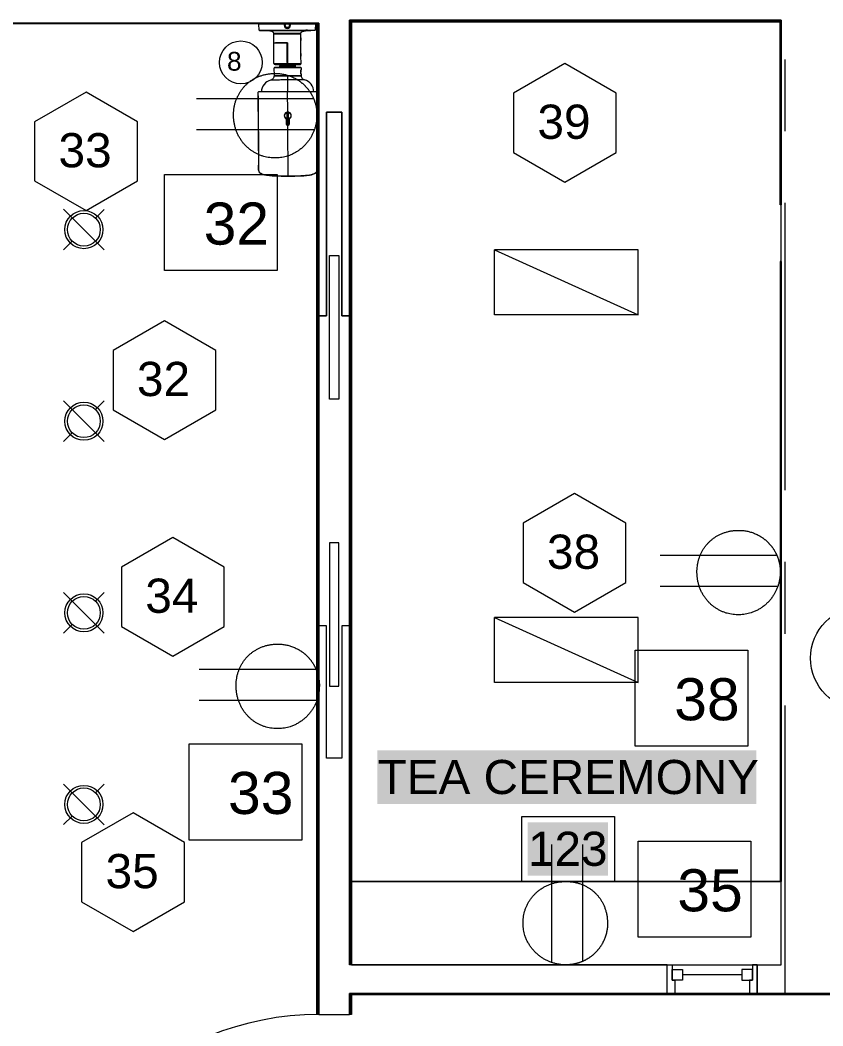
# Model space of a CAD drawing. Header units: inches. Extents: x 0.9 to 36.3, y 0.7 to 23.3.
# Drawn here: x 18.913 to 20.31, y 10.607 to 12.358 of the extents above; entities that cross this region are included whole.
import ezdxf

# ---------------------------------------------------------------- set-up
doc = ezdxf.new("R2010")
doc.units = ezdxf.units.IN
for name, color, linetype, lineweight, true_color in [('Boarder for name', 7, 'Continuous', 5, 0x777777), ('Doors', 7, 'Continuous', 5, 0xf2db9c), ('Lights', 7, 'Continuous', 15, 0xff0a0a), ('Numbering Lights', 1, 'Continuous', 15, 0xff0000), ('PDF_Geometry', 7, 'Continuous', 9, 0x777777)]:
    doc.layers.add(name, color=color, linetype=linetype, lineweight=lineweight, true_color=true_color)
for name, color, linetype, lineweight in [('CCTV', 38, 'Continuous', 0), ('Numbering CCTV', 38, 'Continuous', 0), ('Numbering receptecles', 170, 'Continuous', 15), ('Receptacles', 170, 'Continuous', 15)]:
    doc.layers.add(name, color=color, linetype=linetype, lineweight=lineweight)
doc.layers.add('PDF_Solid Fills', color=7, linetype='Continuous', true_color=0xffffff)
doc.layers.add('PDF_Text', color=7, linetype='Continuous')
doc.styles.add('PDF Arial', font='arial.ttf')
doc.styles.get("Standard").update_dxf_attribs({"font": 'arial.ttf'})

msp = doc.modelspace()

# ---------------------------------------------------------------- linework, layer by layer
at = {"layer": 'Boarder for name', "linetype": 'ByBlock'}
msp.add_lwpolyline([(19.7859, 10.9712), (19.9475, 10.9712), (19.9475, 10.8579), (19.7859, 10.8579)], close=True, dxfattribs=at)
at = {"layer": 'CCTV', "linetype": 'ByBlock'}
for p, q in [((19.3725, 12.3507), (19.3283, 12.3505)), ((19.3288, 12.3406), (19.3283, 12.3505)), ((19.3287, 12.351), (19.4267, 12.3514)), ((19.3725, 12.3512), (19.3725, 12.3484)), ((19.3735, 12.3512), (19.3735, 12.3484)), ((19.3739, 12.3512), (19.3739, 12.3483)), ((19.3815, 12.3484), (19.3815, 12.3512)), ((19.382, 12.3484), (19.382, 12.3512)), ((19.3829, 12.3512), (19.3829, 12.3484)), ((19.4272, 12.351), (19.3829, 12.3507)), ((19.4267, 12.341), (19.4272, 12.351)), ((19.3288, 12.3406), (19.4267, 12.341)), ((19.3298, 12.3397), (19.402, 12.34)), ((19.3427, 12.3397), (19.3431, 12.3397)), ((19.343, 12.3397), (19.343, 12.3397)), ((19.3431, 12.3397), (19.3437, 12.3397)), ((19.3437, 12.3397), (19.3447, 12.3397)), ((19.3445, 12.3397), (19.3445, 12.3397)), ((19.3447, 12.3397), (19.346, 12.3397)), ((19.3468, 12.3397), (19.3467, 12.3397)), ((19.3493, 12.3397), (19.3493, 12.3397)), ((19.3516, 12.3397), (19.3516, 12.3397)), ((19.4014, 12.3346), (19.3542, 12.3344)), ((19.4014, 12.334), (19.3542, 12.3337)), ((19.3543, 12.3184), (19.3542, 12.3337)), ((19.3545, 12.3341), (19.4011, 12.3343)), ((19.3545, 12.334), (19.4011, 12.3342)), ((19.3563, 12.334), (19.3545, 12.3341)), ((19.3755, 12.3453), (19.38, 12.3453)), ((19.3993, 12.3342), (19.4011, 12.3343)), ((19.4012, 12.3298), (19.4012, 12.3299)), ((19.4014, 12.3313), (19.4014, 12.334)), ((19.4014, 12.3313), (19.4014, 12.3312)), ((19.4014, 12.3312), (19.4014, 12.3312)), ((19.4258, 12.3401), (19.402, 12.34)), ((19.4074, 12.34), (19.4067, 12.34)), ((19.4074, 12.34), (19.4082, 12.34)), ((19.4082, 12.34), (19.4094, 12.34)), ((19.4094, 12.34), (19.4109, 12.3401)), ((19.4109, 12.3401), (19.4119, 12.3401)), ((19.4119, 12.3401), (19.4125, 12.3401)), ((19.3543, 12.3184), (19.3782, 12.3185)), ((19.3769, 12.3177), (19.3543, 12.3176)), ((19.3545, 12.2823), (19.3543, 12.3176)), ((19.3546, 12.3181), (19.3779, 12.3182)), ((19.3769, 12.318), (19.3546, 12.3179)), ((19.3779, 12.3181), (19.3573, 12.318)), ((19.3573, 12.3179), (19.3573, 12.318)), ((19.3779, 12.3171), (19.3776, 12.3171)), ((19.3777, 12.2849), (19.3776, 12.3171)), ((19.3779, 12.3182), (19.3781, 12.2808)), ((19.3779, 12.3171), (19.3781, 12.2808)), ((19.3782, 12.3185), (19.3783, 12.2824)), ((19.401, 12.3284), (19.401, 12.3284)), ((19.401, 12.3268), (19.401, 12.3268)), ((19.401, 12.3253), (19.401, 12.3268)), ((19.4012, 12.3238), (19.401, 12.3253)), ((19.4013, 12.3228), (19.4012, 12.3238)), ((19.4012, 12.3238), (19.4012, 12.3238)), ((19.4014, 12.3224), (19.4013, 12.3228)), ((19.4014, 12.3224), (19.4014, 12.3224)), ((19.4014, 12.3225), (19.4014, 12.3224)), ((19.4015, 12.3039), (19.4014, 12.3224)), ((19.4014, 12.3224), (19.4014, 12.3224)), ((19.4014, 12.3224), (19.4014, 12.3224)), ((19.4011, 12.301), (19.4011, 12.301)), ((19.4011, 12.2995), (19.4011, 12.2995)), ((19.4012, 12.2979), (19.4011, 12.2995)), ((19.4013, 12.2964), (19.4012, 12.2979)), ((19.4013, 12.3025), (19.4013, 12.3025)), ((19.4013, 12.2965), (19.4013, 12.2965)), ((19.4015, 12.2955), (19.4013, 12.2964)), ((19.4015, 12.3039), (19.4015, 12.3039)), ((19.4015, 12.3039), (19.4015, 12.3039)), ((19.4015, 12.2951), (19.4015, 12.2955)), ((19.4015, 12.2951), (19.4015, 12.295)), ((19.4015, 12.2951), (19.4015, 12.2951)), ((19.4015, 12.2951), (19.4015, 12.2951)), ((19.4015, 12.295), (19.4015, 12.2951)), ((19.4016, 12.2825), (19.4015, 12.295)), ((19.3545, 12.2823), (19.378, 12.2824)), ((19.3564, 12.2804), (19.3778, 12.2805)), ((19.3649, 12.2805), (19.3649, 12.2781)), ((19.3649, 12.2781), (19.3913, 12.2782)), ((19.3649, 12.2781), (19.3649, 12.2781)), ((19.3778, 12.2824), (19.3777, 12.2849)), ((19.378, 12.2824), (19.4016, 12.2825)), ((19.3783, 12.2805), (19.3997, 12.2806)), ((19.3912, 12.2806), (19.3913, 12.2782)), ((19.4016, 12.2745), (19.3545, 12.2743)), ((19.3545, 12.2743), (19.3546, 12.2614)), ((19.3546, 12.2614), (19.4017, 12.2616)), ((19.3546, 12.2608), (19.4017, 12.261)), ((19.4014, 12.2613), (19.3549, 12.2611)), ((19.3549, 12.2611), (19.4014, 12.2613)), ((19.4007, 12.2754), (19.3555, 12.2752)), ((19.3781, 12.2609), (19.3783, 12.2329)), ((19.4013, 12.2689), (19.4013, 12.2689)), ((19.4013, 12.2674), (19.4013, 12.2674)), ((19.4013, 12.2659), (19.4013, 12.2674)), ((19.4015, 12.2645), (19.4013, 12.2659)), ((19.4016, 12.2635), (19.4015, 12.2645)), ((19.4015, 12.2645), (19.4015, 12.2645)), ((19.4016, 12.2745), (19.4017, 12.2717)), ((19.4016, 12.2713), (19.4017, 12.2717)), ((19.4016, 12.2716), (19.4017, 12.2717)), ((19.4016, 12.2635), (19.4016, 12.2635)), ((19.4017, 12.2632), (19.4016, 12.2635)), ((19.4017, 12.2717), (19.4017, 12.2717)), ((19.4017, 12.2717), (19.4017, 12.2717)), ((19.4017, 12.2717), (19.4017, 12.2717)), ((19.4017, 12.2632), (19.4017, 12.2632)), ((19.4017, 12.2632), (19.4017, 12.2616)), ((19.4017, 12.2632), (19.4017, 12.2632)), ((19.4017, 12.2632), (19.4017, 12.2632)), ((19.4017, 12.2632), (19.4017, 12.2632)), ((19.4294, 12.2327), (19.3271, 12.2322)), ((19.3279, 12.0956), (19.3272, 12.2322)), ((19.429, 12.2332), (19.3276, 12.2327)), ((19.3784, 12.1976), (19.3783, 12.2329)), ((19.4293, 12.2327), (19.43, 12.0961)), ((19.43, 12.2239), (19.43, 12.2237)), ((19.3267, 12.2232), (19.3267, 12.2234)), ((19.3267, 12.2232), (19.3273, 12.1053)), ((19.3267, 12.2232), (19.3267, 12.2232)), ((19.3267, 12.2232), (19.3267, 12.2232)), ((19.43, 12.2237), (19.43, 12.2237)), ((19.43, 12.2237), (19.43, 12.2237)), ((19.4305, 12.1058), (19.43, 12.2237)), ((19.3776, 12.186), (19.3775, 12.1969)), ((19.3775, 12.1969), (19.3794, 12.1969)), ((19.3794, 12.1969), (19.3794, 12.186)), ((19.3757, 12.186), (19.3757, 12.1773)), ((19.3763, 12.1858), (19.3763, 12.1756)), ((19.3772, 12.1854), (19.3773, 12.1748)), ((19.3774, 12.1748), (19.3773, 12.1854)), ((19.3794, 12.186), (19.3776, 12.186)), ((19.3786, 12.1745), (19.3785, 12.1855)), ((19.379, 12.086), (19.3786, 12.1745)), ((19.3797, 12.1855), (19.3798, 12.1748)), ((19.3798, 12.1748), (19.3798, 12.1855)), ((19.3808, 12.1757), (19.3807, 12.1858)), ((19.3814, 12.1773), (19.3813, 12.186)), ((19.3273, 12.1053), (19.3273, 12.1053)), ((19.3273, 12.1053), (19.3273, 12.1053)), ((19.3273, 12.1013), (19.3273, 12.1015)), ((19.4305, 12.1058), (19.4305, 12.1058)), ((19.4305, 12.1058), (19.4305, 12.1058)), ((19.4305, 12.102), (19.4305, 12.1018)), ((19.3276, 12.0966), (19.3277, 12.0965)), ((19.3279, 12.0956), (19.3276, 12.0966)), ((19.3277, 12.0965), (19.3279, 12.0955)), ((19.3279, 12.0955), (19.3279, 12.0956)), ((19.4302, 12.0971), (19.43, 12.0961)), ((19.4302, 12.097), (19.43, 12.096)), ((19.43, 12.0961), (19.43, 12.096)), ((19.4302, 12.097), (19.4302, 12.0971))]:
    msp.add_line(p, q, dxfattribs=at)
for points in [[(19.346, 12.3397), (19.3472, 12.3397), (19.3478, 12.3397), (19.3485, 12.3397), (19.3493, 12.3397), (19.3501, 12.3397), (19.3509, 12.3397), (19.3515, 12.3397), (19.352, 12.3397), (19.3525, 12.3397), (19.3528, 12.3397), (19.3531, 12.3397), (19.3533, 12.3397), (19.3534, 12.3397), (19.3535, 12.3396)], [(19.401, 12.3268), (19.401, 12.3284), (19.4012, 12.3298), (19.4013, 12.3308), (19.4014, 12.3312)], [(19.402, 12.3399), (19.402, 12.3399), (19.4021, 12.3399), (19.4022, 12.3399), (19.4024, 12.3399), (19.4026, 12.3399), (19.403, 12.3399), (19.4033, 12.34), (19.4038, 12.34), (19.4044, 12.34), (19.4051, 12.34), (19.4058, 12.34), (19.4067, 12.34)], [(19.4125, 12.3401), (19.4129, 12.3401), (19.413, 12.3401), (19.413, 12.3401), (19.4131, 12.3401)], [(19.4011, 12.2995), (19.4011, 12.301), (19.4013, 12.3025), (19.4014, 12.3035), (19.4015, 12.3039)], [(19.4013, 12.2674), (19.4013, 12.2689), (19.4015, 12.2704), (19.4016, 12.2713)], [(19.3279, 12.0955), (19.3289, 12.0931), (19.3326, 12.0901), (19.3381, 12.0883), (19.3416, 12.0876), (19.3513, 12.0866), (19.3671, 12.086), (19.379, 12.086)], [(19.379, 12.086), (19.3909, 12.0861), (19.4066, 12.0868), (19.4163, 12.088), (19.4198, 12.0887), (19.4253, 12.0906), (19.429, 12.0936), (19.43, 12.096)]]:
    msp.add_lwpolyline(points, dxfattribs=at)
msp.add_circle((19.3785, 12.1914), 0.00556, dxfattribs=at)
for centre, radius, start, end in [((19.3287, 12.3505), 0.000471, 90.2743, 183.2743), ((19.3777, 12.3484), 0.00518, 180.2743, 0.2743), ((19.3778, 12.3484), 0.0047, 180.2822, 181.7648), ((19.3777, 12.3484), 0.00424, 180.2743, 0.2743), ((19.3777, 12.3484), 0.0047, 358.7782, 0.2629), ((19.4267, 12.351), 0.000471, 357.2743, 90.2743), ((19.3298, 12.3406), 0.000943, 183.2833, 270.0132), ((19.3424, 12.3402), 0.000466, 269.9134, 273.1073), ((19.347, 11.7562), 0.5836, 90.24, 90.3864), ((19.3489, 11.3381), 1.0016, 90.1254, 90.2513), ((19.348, 11.8861), 0.4537, 89.8317, 90.148), ((19.3525, 12.3276), 0.0121, 86.4493, 86.7092), ((19.3537, 12.3401), 0.000471, 227.3062, 268.8152), ((19.3545, 12.3344), 0.000283, 183.6899, 266.9398), ((19.3545, 12.3337), 0.000283, 90.2743, 180.2743), ((19.4011, 12.3346), 0.000283, 273.6085, 356.8587), ((19.4011, 12.334), 0.000283, 0.2743, 90.2743), ((19.3976, 12.332), 0.00382, 348.6664, 348.8888), ((19.4018, 12.3403), 0.000471, 271.7334, 313.2423), ((19.4131, 12.3405), 0.000466, 267.4386, 270.6352), ((19.4258, 12.3411), 0.000943, 270.5354, 357.2653), ((19.3546, 12.3184), 0.000283, 180.2269, 270.2911), ((19.3546, 12.3176), 0.000283, 90.2917, 180.2265), ((19.3569, 12.3177), 0.000471, 45.2743, 90.2743), ((19.3769, 12.3171), 0.000943, 0.2741, 90.2743), ((19.3564, 12.2823), 0.00189, 180.2742, 270.2699), ((19.362, 12.2781), 0.00283, 270.2759, 0.2743), ((19.3778, 12.2808), 0.000283, 270.2743, 0.2746), ((19.3783, 12.2808), 0.000283, 180.2745, 270.2744), ((19.3941, 12.2782), 0.00283, 180.2743, 270.2727), ((19.3997, 12.2825), 0.00189, 270.2694, 0.2746), ((19.3555, 12.2743), 0.000943, 90.2743, 180.2743), ((19.3549, 12.2614), 0.000283, 180.2743, 270.2743), ((19.3549, 12.2608), 0.000283, 90.2881, 178.1036), ((19.4007, 12.2745), 0.000943, 0.2743, 90.2743), ((19.425, 12.2675), 0.0237, 170.5147, 176.4665), ((19.4242, 12.2675), 0.0229, 176.5576, 180.2678), ((19.4014, 12.2616), 0.000283, 270.2743, 0.2743), ((19.4014, 12.261), 0.000283, 2.4372, 90.2626), ((19.426, 12.2673), 0.0248, 169.8281, 170.5706), ((19.4272, 12.268), 0.026, 190.0108, 190.7037), ((19.3541, 12.2328), 0.0214, 104.4905, 180.2743), ((19.4025, 12.233), 0.0214, 0.2743, 76.0581), ((19.4925, 12.224), 0.1658, 179.4082, 180.2247), ((19.3281, 12.2319), 0.00111, 160.2304, 161.552), ((19.3277, 12.2322), 0.000471, 90.3135, 180.3135), ((19.3276, 12.2322), 0.00047, 90.279, 138.3219), ((19.4289, 12.2327), 0.000471, 0.235, 90.235), ((19.429, 12.2327), 0.00047, 40.4057, 90.2695), ((19.3861, 12.2277), 0.0437, 3.8106, 4.0463), ((19.2676, 12.223), 0.1623, 0.3122, 1.1671), ((19.3728, 12.1924), 0.000377, 100.5674, 239.9811), ((19.3727, 12.1916), 0.000377, 108.5674, 247.9811), ((19.3728, 12.1908), 0.000377, 116.5674, 255.9811), ((19.3729, 12.19), 0.000377, 124.5674, 263.9811), ((19.373, 12.1932), 0.000377, 92.5674, 231.9811), ((19.3785, 12.1914), 0.00589, 173.7157, 174.8329), ((19.3785, 12.1914), 0.00589, 181.7157, 182.8329), ((19.3785, 12.1914), 0.00589, 165.7157, 166.8329), ((19.3785, 12.1914), 0.00589, 189.7157, 190.8329), ((19.3732, 12.1893), 0.000377, 132.5674, 271.9811), ((19.3733, 12.1939), 0.000377, 84.5674, 223.9811), ((19.3785, 12.1914), 0.00589, 197.7157, 198.8329), ((19.3785, 12.1914), 0.00589, 157.7157, 158.8329), ((19.3785, 12.1914), 0.00589, 205.7157, 206.8329), ((19.3737, 12.1946), 0.000377, 76.5674, 215.9811), ((19.3785, 12.1914), 0.00589, 149.7157, 150.8329), ((19.3742, 12.1953), 0.000377, 68.5674, 207.9811), ((19.3785, 12.1914), 0.00589, 141.7157, 142.8329), ((19.3785, 12.1914), 0.00589, 133.7157, 134.8329), ((19.3748, 12.1958), 0.000377, 60.5674, 199.9811), ((19.3785, 12.1914), 0.00589, 125.7157, 126.8329), ((19.3754, 12.1963), 0.000377, 52.5674, 191.9811), ((19.3785, 12.1914), 0.00589, 117.7157, 118.8329), ((19.3761, 12.1967), 0.000377, 44.5674, 183.9811), ((19.3785, 12.1914), 0.00589, 109.7157, 110.8329), ((19.3769, 12.197), 0.000377, 36.5674, 175.9811), ((19.3785, 12.1914), 0.00589, 101.7157, 102.8329), ((19.3777, 12.1971), 0.000377, 28.5674, 167.9811), ((19.3785, 12.1914), 0.00589, 93.7157, 94.8329), ((19.3785, 12.1972), 0.000377, 20.5674, 159.9811), ((19.3785, 12.1914), 0.00589, 85.7157, 86.8329), ((19.3793, 12.1971), 0.000377, 12.5674, 151.9811), ((19.3785, 12.1914), 0.00589, 77.7157, 78.8329), ((19.38, 12.197), 0.000377, 4.5674, 143.9811), ((19.3785, 12.1914), 0.00589, 69.7157, 70.8329), ((19.3808, 12.1967), 0.000377, 356.5674, 135.9811), ((19.3785, 12.1914), 0.00589, 61.7157, 62.8329), ((19.3815, 12.1963), 0.000377, 348.5674, 127.9811), ((19.3785, 12.1914), 0.00589, 53.7157, 54.8329), ((19.3822, 12.1959), 0.000377, 340.5674, 119.9811), ((19.3785, 12.1914), 0.00589, 45.7157, 46.8329), ((19.3827, 12.1953), 0.000377, 332.5674, 111.9811), ((19.3785, 12.1914), 0.00589, 37.7157, 38.8329), ((19.3832, 12.1947), 0.000377, 324.5674, 103.9811), ((19.3835, 12.1886), 0.000377, 260.5674, 39.9811), ((19.3785, 12.1914), 0.00589, 29.7157, 30.8329), ((19.3836, 12.194), 0.000377, 316.5674, 95.9811), ((19.3838, 12.1893), 0.000377, 268.5674, 47.9811), ((19.3785, 12.1914), 0.00589, 333.7157, 334.8329), ((19.3785, 12.1914), 0.00589, 21.7157, 22.8329), ((19.3839, 12.1932), 0.000377, 308.5674, 87.9811), ((19.3841, 12.1901), 0.000377, 276.5674, 55.9811), ((19.3785, 12.1914), 0.00589, 341.7157, 342.8329), ((19.3785, 12.1914), 0.00589, 13.7157, 14.8329), ((19.3841, 12.1925), 0.000377, 300.5674, 79.9811), ((19.3785, 12.1914), 0.00589, 5.7157, 6.8329), ((19.3842, 12.1917), 0.000377, 292.5674, 71.9811), ((19.3842, 12.1909), 0.000377, 284.5674, 63.9811), ((19.3785, 12.1914), 0.00589, 349.7157, 350.8329), ((19.3785, 12.1914), 0.00589, 357.7157, 358.8329), ((19.3735, 12.1885), 0.000377, 140.5674, 279.9811), ((19.3785, 12.1914), 0.00589, 213.7157, 214.8329), ((19.374, 12.1879), 0.000377, 148.5674, 287.9811), ((19.3785, 12.1914), 0.00589, 221.7157, 222.8329), ((19.3745, 12.1873), 0.000377, 156.5674, 295.9811), ((19.3785, 12.1914), 0.00589, 229.7157, 230.8329), ((19.3751, 12.1868), 0.000377, 164.5674, 303.9811), ((19.3785, 12.1914), 0.00589, 237.7157, 238.8329), ((19.3758, 12.1863), 0.000377, 172.5674, 311.9811), ((19.3785, 12.1773), 0.00283, 180.2743, 0.2743), ((19.3785, 12.1914), 0.00589, 245.7157, 246.8329), ((19.3765, 12.186), 0.000377, 180.5674, 319.9811), ((19.3785, 12.1914), 0.00589, 253.7157, 254.8329), ((19.3773, 12.1858), 0.000377, 188.5674, 327.9811), ((19.3785, 12.1914), 0.00589, 261.7157, 262.8329), ((19.3781, 12.1857), 0.000377, 196.5674, 335.9811), ((19.3785, 12.1914), 0.00589, 269.7157, 270.8329), ((19.3789, 12.1857), 0.000377, 204.5674, 343.9811), ((19.3785, 12.1914), 0.00589, 277.7157, 278.8329), ((19.3797, 12.1858), 0.000377, 212.5674, 351.9811), ((19.3785, 12.1914), 0.00589, 285.7157, 286.8329), ((19.3805, 12.186), 0.000377, 220.5674, 359.9811), ((19.3785, 12.1914), 0.00589, 293.7157, 294.8329), ((19.3812, 12.1864), 0.000377, 228.5674, 7.9811), ((19.3785, 12.1914), 0.00589, 301.7157, 302.8329), ((19.3819, 12.1868), 0.000377, 236.5674, 15.9811), ((19.3785, 12.1914), 0.00589, 309.7157, 310.8329), ((19.3825, 12.1873), 0.000377, 244.5674, 23.9811), ((19.3785, 12.1914), 0.00589, 317.7157, 318.8329), ((19.383, 12.1879), 0.000377, 252.5674, 31.9811), ((19.3785, 12.1914), 0.00589, 325.7157, 326.8329), ((19.4797, 12.1059), 0.1525, 180.2305, 181.6706), ((19.2703, 12.105), 0.1603, 358.913, 0.282), ((19.3309, 12.0972), 0.0033, 191.1672, 192.1556), ((19.3346, 12.0971), 0.00688, 192.1923, 192.9703), ((19.3344, 12.097), 0.00672, 192.9672, 194.6698), ((19.4235, 12.0974), 0.0066, 343.1459, 347.6053), ((19.4233, 12.0975), 0.00683, 347.588, 348.3496), ((19.427, 12.0977), 0.0033, 348.3933, 349.393)]:
    msp.add_arc(centre, radius, start, end, dxfattribs=at)
for points, knots in [([(19.3725, 12.3484), (19.3725, 12.3484), (19.3726, 12.3484), (19.3726, 12.3484), (19.3726, 12.3484), (19.3727, 12.3484), (19.3728, 12.3484), (19.3729, 12.3484), (19.373, 12.3484), (19.3731, 12.3484)], [0, 0, 0, 0, 0.019217, 0.074298, 0.169882, 0.30231, 0.464507, 0.64357, 1, 1, 1, 1]), ([(19.3731, 12.3484), (19.3731, 12.3484), (19.3732, 12.3484), (19.3733, 12.3484), (19.3734, 12.3484), (19.3734, 12.3484), (19.3735, 12.3484), (19.3735, 12.3484), (19.3735, 12.3484), (19.3735, 12.3484)], [0, 0, 0, 0, 0.377956, 0.555841, 0.712392, 0.838144, 0.928363, 0.980929, 1, 1, 1, 1]), ([(19.3749, 12.3447), (19.3744, 12.3451), (19.3734, 12.3462), (19.3731, 12.3476), (19.3731, 12.3483)], [0, 0, 0, 0, 0.499419, 1, 1, 1, 1]), ([(19.3735, 12.3484), (19.3735, 12.3484), (19.3735, 12.3484), (19.3735, 12.3484), (19.3736, 12.3484), (19.3736, 12.3483), (19.3737, 12.3483), (19.3738, 12.3483), (19.3739, 12.3483), (19.3739, 12.3483)], [0, 0, 0, 0, 0.019377, 0.072954, 0.164671, 0.291884, 0.449279, 0.626904, 1, 1, 1, 1]), ([(19.3755, 12.3453), (19.3753, 12.3455), (19.3748, 12.3459), (19.3743, 12.3466), (19.374, 12.3475), (19.3739, 12.348), (19.3739, 12.3483)], [0, 0, 0, 0, 0.250077, 0.50015, 0.750157, 1, 1, 1, 1]), ([(19.3815, 12.3484), (19.3815, 12.3478), (19.3813, 12.3466), (19.3805, 12.3457), (19.38, 12.3453)], [0, 0, 0, 0, 0.499226, 1, 1, 1, 1]), ([(19.3824, 12.3483), (19.3824, 12.3476), (19.382, 12.3462), (19.3811, 12.3451), (19.3806, 12.3447)], [0, 0, 0, 0, 0.500625, 1, 1, 1, 1]), ([(19.3815, 12.3484), (19.3816, 12.3484), (19.3817, 12.3484), (19.3818, 12.3484), (19.3818, 12.3484), (19.3819, 12.3484), (19.3819, 12.3484), (19.382, 12.3484), (19.382, 12.3484), (19.382, 12.3484)], [0, 0, 0, 0, 0.408529, 0.574776, 0.709499, 0.821333, 0.913324, 0.975308, 1, 1, 1, 1]), ([(19.382, 12.3484), (19.382, 12.3484), (19.382, 12.3484), (19.382, 12.3484), (19.382, 12.3484), (19.3821, 12.3484), (19.3822, 12.3484), (19.3823, 12.3484), (19.3823, 12.3484), (19.3824, 12.3484)], [0, 0, 0, 0, 0.019071, 0.071637, 0.161856, 0.287608, 0.444159, 0.622044, 1, 1, 1, 1]), ([(19.3824, 12.3484), (19.3825, 12.3484), (19.3825, 12.3484), (19.3827, 12.3484), (19.3828, 12.3484), (19.3828, 12.3484), (19.3829, 12.3484), (19.3829, 12.3484), (19.3829, 12.3484), (19.3829, 12.3484)], [0, 0, 0, 0, 0.35643, 0.535493, 0.69769, 0.830118, 0.925702, 0.980783, 1, 1, 1, 1]), ([(19.3542, 12.3344), (19.3542, 12.3347), (19.3541, 12.3352), (19.3539, 12.3359), (19.3535, 12.3365), (19.3529, 12.3371), (19.3519, 12.3377), (19.3506, 12.3383), (19.3491, 12.3386), (19.347, 12.339), (19.3442, 12.3393), (19.3407, 12.3395), (19.3371, 12.3396), (19.3335, 12.3397), (19.331, 12.3397), (19.3298, 12.3397)], [0, 0, 0, 0, 0.031043, 0.058459, 0.083906, 0.108701, 0.159168, 0.212963, 0.270104, 0.330093, 0.456292, 0.587989, 0.723294, 0.860882, 1, 1, 1, 1]), ([(19.343, 12.3397), (19.3429, 12.3397), (19.3427, 12.3397), (19.3425, 12.3397), (19.3425, 12.3397), (19.3424, 12.3397)], [0, 0, 0, 0, 0.712683, 0.907562, 1, 1, 1, 1]), ([(19.3424, 12.3397), (19.3424, 12.3397), (19.3424, 12.3397), (19.3424, 12.3397), (19.3424, 12.3397)], [0, 0, 0, 0, 0.623351, 1, 1, 1, 1]), ([(19.3424, 12.3397), (19.3424, 12.3397), (19.3425, 12.3397), (19.3425, 12.3397), (19.3426, 12.3397)], [0, 0, 0, 0, 0.217591, 1, 1, 1, 1]), ([(19.3426, 12.3397), (19.3428, 12.3397), (19.3434, 12.3397), (19.3453, 12.3397), (19.3475, 12.3396), (19.3499, 12.3395), (19.3515, 12.3395), (19.3526, 12.3395), (19.3532, 12.3395), (19.3535, 12.3396), (19.3536, 12.3396)], [0, 0, 0, 0, 0.063952, 0.177823, 0.499091, 0.669538, 0.820554, 0.935146, 0.974189, 1, 1, 1, 1]), ([(19.3516, 12.3397), (19.3514, 12.3397), (19.3507, 12.3397), (19.3499, 12.3397), (19.3493, 12.3397)], [0, 0, 0, 0, 0.22824, 1, 1, 1, 1]), ([(19.3532, 12.3397), (19.3531, 12.3397), (19.3526, 12.3397), (19.3521, 12.3397), (19.3516, 12.3397)], [0, 0, 0, 0, 0.195328, 1, 1, 1, 1]), ([(19.3537, 12.3396), (19.3536, 12.3396), (19.3535, 12.3397), (19.3533, 12.3397), (19.3532, 12.3397)], [0, 0, 0, 0, 0.381849, 1, 1, 1, 1]), ([(19.3536, 12.3396), (19.3536, 12.3396), (19.3536, 12.3396), (19.3537, 12.3396), (19.3537, 12.3396)], [0, 0, 0, 0, 0.747546, 1, 1, 1, 1]), ([(19.3537, 12.3396), (19.3537, 12.3396), (19.3537, 12.3396), (19.3537, 12.3396), (19.3537, 12.3396)], [0, 0, 0, 0, 0.283854, 1, 1, 1, 1]), ([(19.3806, 12.3447), (19.3802, 12.3444), (19.3793, 12.3439), (19.3778, 12.3436), (19.3762, 12.3439), (19.3753, 12.3443), (19.3749, 12.3447)], [0, 0, 0, 0, 0.250162, 0.500007, 0.749854, 1, 1, 1, 1]), ([(19.3755, 12.3453), (19.3754, 12.3452), (19.3754, 12.3451), (19.3753, 12.345), (19.3752, 12.345)], [0, 0, 0, 0, 0.643731, 1, 1, 1, 1]), ([(19.3752, 12.345), (19.3752, 12.345), (19.3752, 12.345), (19.3752, 12.345), (19.3752, 12.345)], [0, 0, 0, 0, 0.753197, 1, 1, 1, 1]), ([(19.38, 12.3453), (19.3797, 12.3451), (19.379, 12.3446), (19.3777, 12.3444), (19.3765, 12.3446), (19.3758, 12.345), (19.3755, 12.3453)], [0, 0, 0, 0, 0.252181, 0.500022, 0.747876, 1, 1, 1, 1]), ([(19.38, 12.3453), (19.3801, 12.3453), (19.3801, 12.3451), (19.3802, 12.345), (19.3802, 12.345)], [0, 0, 0, 0, 0.675258, 1, 1, 1, 1]), ([(19.3802, 12.345), (19.3802, 12.345), (19.3802, 12.345), (19.3803, 12.345), (19.3803, 12.345)], [0, 0, 0, 0, 0.74457, 1, 1, 1, 1]), ([(19.401, 12.3268), (19.401, 12.3273), (19.401, 12.3283), (19.4011, 12.3297), (19.4013, 12.3306), (19.4013, 12.3311), (19.4014, 12.3312)], [0, 0, 0, 0, 0.356849, 0.666708, 0.89065, 1, 1, 1, 1]), ([(19.4014, 12.3346), (19.4014, 12.3349), (19.4014, 12.3354), (19.4017, 12.3361), (19.402, 12.3367), (19.4027, 12.3374), (19.4036, 12.338), (19.405, 12.3385), (19.4064, 12.3389), (19.4085, 12.3393), (19.4113, 12.3396), (19.4148, 12.3399), (19.4184, 12.34), (19.422, 12.3401), (19.4245, 12.3401), (19.4257, 12.3401)], [0, 0, 0, 0, 0.031047, 0.058469, 0.083921, 0.108718, 0.159185, 0.212975, 0.27011, 0.330095, 0.456287, 0.587981, 0.723285, 0.860877, 1, 1, 1, 1]), ([(19.4014, 12.3313), (19.4014, 12.3313), (19.4014, 12.3313), (19.4014, 12.3313), (19.4014, 12.3313)], [0, 0, 0, 0, 0.369358, 1, 1, 1, 1]), ([(19.4074, 12.34), (19.407, 12.34), (19.4063, 12.34), (19.4053, 12.34), (19.4043, 12.34), (19.4036, 12.34), (19.4031, 12.34), (19.4028, 12.3399), (19.4025, 12.3399), (19.4023, 12.3399), (19.4021, 12.3399), (19.4019, 12.3399), (19.4019, 12.3399), (19.4018, 12.3398), (19.4018, 12.3398)], [0, 0, 0, 0, 0.195644, 0.383042, 0.555658, 0.706858, 0.772491, 0.830705, 0.880953, 0.922708, 0.955634, 0.979694, 0.994666, 1, 1, 1, 1]), ([(19.4018, 12.3398), (19.4018, 12.3398), (19.4019, 12.3398), (19.4019, 12.3398), (19.4019, 12.3398), (19.402, 12.3398)], [0, 0, 0, 0, 0.234882, 0.561752, 1, 1, 1, 1]), ([(19.402, 12.3398), (19.402, 12.3398), (19.4023, 12.3398), (19.4029, 12.3398), (19.404, 12.3398), (19.4056, 12.3398), (19.4068, 12.3398), (19.4074, 12.3399)], [0, 0, 0, 0, 0.050246, 0.1273, 0.355274, 0.657213, 1, 1, 1, 1]), ([(19.4131, 12.3401), (19.4131, 12.3401), (19.4131, 12.3401), (19.4131, 12.3401), (19.413, 12.3401), (19.413, 12.3401), (19.4129, 12.3401), (19.4128, 12.3401), (19.4126, 12.3401), (19.4124, 12.3401), (19.4121, 12.3401), (19.4118, 12.3401), (19.4113, 12.3401), (19.4105, 12.3401), (19.4096, 12.34), (19.4085, 12.34), (19.4078, 12.34), (19.4074, 12.34)], [0, 0, 0, 0, 0.001083, 0.004677, 0.010748, 0.019252, 0.030141, 0.043367, 0.076642, 0.118695, 0.16913, 0.227539, 0.293447, 0.445094, 0.617931, 0.805158, 1, 1, 1, 1]), ([(19.4074, 12.3399), (19.4086, 12.3399), (19.4102, 12.34), (19.4121, 12.34), (19.4128, 12.34), (19.413, 12.3401)], [0, 0, 0, 0, 0.648972, 0.876968, 1, 1, 1, 1]), ([(19.413, 12.3401), (19.413, 12.3401), (19.413, 12.3401), (19.4131, 12.3401), (19.4131, 12.3401)], [0, 0, 0, 0, 0.510054, 1, 1, 1, 1]), ([(19.3769, 12.3177), (19.3769, 12.3178), (19.3769, 12.3178), (19.3769, 12.3179), (19.3769, 12.3179), (19.3769, 12.318), (19.3769, 12.318), (19.3769, 12.318), (19.3769, 12.318), (19.3769, 12.318)], [0, 0, 0, 0, 0.381694, 0.554211, 0.705338, 0.829431, 0.921948, 0.979181, 1, 1, 1, 1]), ([(19.3776, 12.3171), (19.3776, 12.3172), (19.3776, 12.3174), (19.3774, 12.3176), (19.3772, 12.3177), (19.377, 12.3177), (19.3769, 12.3177)], [0, 0, 0, 0, 0.250016, 0.500028, 0.750035, 1, 1, 1, 1]), ([(19.3782, 12.3185), (19.3781, 12.3185), (19.3781, 12.3184), (19.378, 12.3184), (19.378, 12.3183), (19.3779, 12.3183), (19.3779, 12.3183), (19.3779, 12.3183), (19.3779, 12.3182), (19.3779, 12.3182), (19.3779, 12.3182), (19.3779, 12.3182), (19.3779, 12.3182)], [0, 0, 0, 0, 0.333634, 0.493974, 0.64506, 0.781451, 0.84162, 0.894676, 0.938748, 0.971951, 0.992756, 1, 1, 1, 1]), ([(19.401, 12.3268), (19.401, 12.3265), (19.401, 12.326), (19.401, 12.3252), (19.4011, 12.3245), (19.4012, 12.3237), (19.4013, 12.323), (19.4014, 12.3226), (19.4014, 12.3224)], [0, 0, 0, 0, 0.181707, 0.357092, 0.520994, 0.66706, 0.89078, 1, 1, 1, 1]), ([(19.4014, 12.3224), (19.4014, 12.3224), (19.4014, 12.3224), (19.4014, 12.3224), (19.4014, 12.3224)], [0, 0, 0, 0, 0.399191, 1, 1, 1, 1]), ([(19.4011, 12.2995), (19.4011, 12.3), (19.4011, 12.301), (19.4012, 12.3024), (19.4014, 12.3033), (19.4015, 12.3038), (19.4015, 12.3039)], [0, 0, 0, 0, 0.362731, 0.675684, 0.898012, 1, 1, 1, 1]), ([(19.4011, 12.2995), (19.4011, 12.2992), (19.4011, 12.2987), (19.4011, 12.2979), (19.4012, 12.2972), (19.4013, 12.2964), (19.4014, 12.2957), (19.4015, 12.2952), (19.4015, 12.2951)], [0, 0, 0, 0, 0.180756, 0.355289, 0.518546, 0.66425, 0.888408, 1, 1, 1, 1]), ([(19.4015, 12.3039), (19.4015, 12.3039), (19.4015, 12.3039), (19.4015, 12.3039), (19.4015, 12.3039)], [0, 0, 0, 0, 0.3695, 1, 1, 1, 1]), ([(19.4015, 12.295), (19.4015, 12.295), (19.4015, 12.295), (19.4015, 12.295), (19.4015, 12.295)], [0, 0, 0, 0, 0.399911, 1, 1, 1, 1]), ([(19.3778, 12.2805), (19.3778, 12.2805), (19.3778, 12.2805), (19.3778, 12.2805), (19.3778, 12.2805), (19.3778, 12.2806), (19.3778, 12.2806), (19.3778, 12.2806), (19.3778, 12.2807), (19.3778, 12.2807), (19.3778, 12.2808), (19.3778, 12.2809), (19.3778, 12.2811), (19.3778, 12.2814), (19.3778, 12.2817), (19.3778, 12.282), (19.3778, 12.2823), (19.3778, 12.2824)], [0, 0, 0, 0, 0.001211, 0.004824, 0.010829, 0.019214, 0.029964, 0.043058, 0.076115, 0.118071, 0.168524, 0.226977, 0.292884, 0.444426, 0.617298, 0.804923, 1, 1, 1, 1]), ([(19.3783, 12.2824), (19.3783, 12.2823), (19.3783, 12.282), (19.3783, 12.2817), (19.3783, 12.2814), (19.3783, 12.2811), (19.3783, 12.281), (19.3783, 12.2808), (19.3783, 12.2807), (19.3783, 12.2807), (19.3783, 12.2806), (19.3783, 12.2806), (19.3783, 12.2806), (19.3783, 12.2805), (19.3783, 12.2805), (19.3783, 12.2805), (19.3783, 12.2805), (19.3783, 12.2805)], [0, 0, 0, 0, 0.195031, 0.382715, 0.555562, 0.707111, 0.773007, 0.831468, 0.88192, 0.923867, 0.956937, 0.970029, 0.980777, 0.989163, 0.995173, 0.998789, 1, 1, 1, 1]), ([(19.3546, 12.2608), (19.3545, 12.26), (19.3542, 12.2583), (19.353, 12.2561), (19.3511, 12.2544), (19.3496, 12.2537), (19.3487, 12.2535)], [0, 0, 0, 0, 0.25011, 0.499979, 0.749911, 1, 1, 1, 1]), ([(19.4016, 12.2635), (19.4016, 12.2637), (19.4014, 12.265), (19.4013, 12.2663), (19.4013, 12.2674)], [0, 0, 0, 0, 0.16346, 1, 1, 1, 1]), ([(19.4017, 12.261), (19.4018, 12.2602), (19.4021, 12.2585), (19.4034, 12.2563), (19.4053, 12.2547), (19.4068, 12.254), (19.4076, 12.2538)], [0, 0, 0, 0, 0.25011, 0.499979, 0.749911, 1, 1, 1, 1]), ([(19.3782, 12.2537), (19.3762, 12.2536), (19.3722, 12.2536), (19.3666, 12.2536), (19.3623, 12.2535), (19.3591, 12.2535), (19.357, 12.2535), (19.3552, 12.2535), (19.3535, 12.2535), (19.3521, 12.2535), (19.351, 12.2535), (19.3501, 12.2535), (19.3496, 12.2535), (19.3493, 12.2535), (19.3491, 12.2535), (19.3489, 12.2535), (19.3488, 12.2535), (19.3488, 12.2535), (19.3487, 12.2535)], [0, 0, 0, 0, 0.206533, 0.399317, 0.57195, 0.649674, 0.720999, 0.785006, 0.840858, 0.888293, 0.927527, 0.958618, 0.971033, 0.981308, 0.989398, 0.995249, 0.998803, 1, 1, 1, 1]), ([(19.4076, 12.2538), (19.4076, 12.2538), (19.4076, 12.2538), (19.4076, 12.2538), (19.4075, 12.2538), (19.4075, 12.2538), (19.4074, 12.2538), (19.4073, 12.2538), (19.407, 12.2538), (19.4067, 12.2538), (19.4064, 12.2538), (19.4059, 12.2538), (19.4055, 12.2538), (19.4049, 12.2538), (19.4041, 12.2537), (19.4028, 12.2537), (19.4012, 12.2537), (19.3993, 12.2537), (19.3972, 12.2537), (19.395, 12.2537), (19.3925, 12.2537), (19.3889, 12.2537), (19.3841, 12.2537), (19.3802, 12.2537), (19.3782, 12.2537)], [0, 0, 0, 0, 0.000301, 0.001197, 0.002683, 0.004751, 0.007393, 0.010602, 0.018692, 0.028967, 0.041382, 0.055898, 0.072473, 0.091076, 0.111707, 0.159142, 0.214994, 0.279001, 0.350326, 0.42805, 0.511613, 0.600683, 0.793467, 1, 1, 1, 1]), ([(19.3267, 12.2258), (19.3267, 12.2262), (19.3267, 12.2271), (19.3267, 12.2283), (19.3268, 12.2294), (19.3268, 12.2304), (19.3269, 12.2311), (19.3269, 12.2316), (19.327, 12.2319), (19.327, 12.2321), (19.3271, 12.2322), (19.3271, 12.2322), (19.3271, 12.2322)], [0, 0, 0, 0, 0.207455, 0.399562, 0.571382, 0.718495, 0.837159, 0.924422, 0.955628, 0.978348, 0.992746, 1, 1, 1, 1]), ([(19.3267, 12.2232), (19.3267, 12.2242), (19.3267, 12.226), (19.3267, 12.2285), (19.3268, 12.2303), (19.3269, 12.2314), (19.327, 12.2318), (19.327, 12.232)], [0, 0, 0, 0, 0.329568, 0.624521, 0.854772, 0.938556, 1, 1, 1, 1]), ([(19.327, 12.232), (19.327, 12.232), (19.327, 12.2321), (19.327, 12.2322), (19.3271, 12.2322)], [0, 0, 0, 0, 0.268551, 1, 1, 1, 1]), ([(19.3271, 12.2323), (19.3271, 12.2323), (19.3271, 12.2324), (19.3272, 12.2324), (19.3272, 12.2325)], [0, 0, 0, 0, 0.207703, 1, 1, 1, 1]), ([(19.3272, 12.2325), (19.3272, 12.2325), (19.3274, 12.2326), (19.3275, 12.2327), (19.3276, 12.2327)], [0, 0, 0, 0, 0.441295, 1, 1, 1, 1]), ([(19.429, 12.2332), (19.4291, 12.2332), (19.4292, 12.2331), (19.4293, 12.233), (19.4294, 12.233)], [0, 0, 0, 0, 0.567595, 1, 1, 1, 1]), ([(19.4294, 12.233), (19.4294, 12.2329), (19.4295, 12.2328), (19.4295, 12.2328), (19.4295, 12.2327)], [0, 0, 0, 0, 0.310706, 1, 1, 1, 1]), ([(19.4294, 12.2327), (19.4295, 12.2327), (19.4295, 12.2326), (19.4295, 12.2325), (19.4296, 12.2324), (19.4296, 12.2321), (19.4297, 12.2315), (19.4297, 12.231), (19.4298, 12.2307)], [0, 0, 0, 0, 0.025196, 0.076231, 0.157082, 0.2682, 0.578703, 1, 1, 1, 1]), ([(19.4295, 12.2327), (19.4295, 12.2327), (19.4295, 12.2326), (19.4296, 12.2324), (19.4296, 12.2324)], [0, 0, 0, 0, 0.229035, 1, 1, 1, 1]), ([(19.4296, 12.2324), (19.4296, 12.2322), (19.4297, 12.2317), (19.4298, 12.2306), (19.4299, 12.2289), (19.4299, 12.2264), (19.43, 12.2247), (19.43, 12.2237)], [0, 0, 0, 0, 0.064688, 0.150909, 0.38261, 0.675091, 1, 1, 1, 1]), ([(19.4298, 12.2306), (19.4298, 12.2299), (19.4299, 12.2285), (19.4299, 12.2271), (19.4299, 12.2263)], [0, 0, 0, 0, 0.45263, 1, 1, 1, 1]), ([(19.3276, 12.0966), (19.3276, 12.0968), (19.3276, 12.0972), (19.3275, 12.0983), (19.3274, 12.1001), (19.3273, 12.1026), (19.3273, 12.1044), (19.3273, 12.1053)], [0, 0, 0, 0, 0.061242, 0.145109, 0.375171, 0.670285, 1, 1, 1, 1]), ([(19.3275, 12.0984), (19.3274, 12.0986), (19.3274, 12.0996), (19.3273, 12.1006), (19.3273, 12.1013)], [0, 0, 0, 0, 0.217239, 1, 1, 1, 1]), ([(19.4305, 12.1058), (19.4305, 12.1049), (19.4305, 12.103), (19.4305, 12.1006), (19.4304, 12.0988), (19.4303, 12.0977), (19.4302, 12.0973), (19.4302, 12.0971)], [0, 0, 0, 0, 0.329676, 0.624769, 0.854843, 0.938729, 1, 1, 1, 1]), ([(19.4305, 12.1018), (19.4305, 12.1016), (19.4305, 12.1006), (19.4304, 12.0996), (19.4304, 12.0989)], [0, 0, 0, 0, 0.279998, 1, 1, 1, 1]), ([(19.3275, 12.0974), (19.3275, 12.0974), (19.3275, 12.0978), (19.3275, 12.0981), (19.3275, 12.0984)], [0, 0, 0, 0, 0.219658, 1, 1, 1, 1]), ([(19.3276, 12.0966), (19.3276, 12.0967), (19.3276, 12.0969), (19.3276, 12.0972), (19.3275, 12.0974)], [0, 0, 0, 0, 0.193013, 1, 1, 1, 1]), ([(19.3279, 12.0953), (19.328, 12.095), (19.3283, 12.0942), (19.3293, 12.0926), (19.3312, 12.0911), (19.3337, 12.09), (19.3363, 12.0891), (19.3396, 12.0884), (19.3433, 12.0878), (19.3466, 12.0874), (19.3495, 12.0872), (19.3524, 12.087), (19.3561, 12.0868), (19.3607, 12.0866), (19.3652, 12.0865), (19.3713, 12.0865), (19.3759, 12.0865), (19.379, 12.0865)], [0, 0, 0, 0, 0.021763, 0.045513, 0.106268, 0.148141, 0.200098, 0.262267, 0.333115, 0.410206, 0.45033, 0.491185, 0.574399, 0.658801, 0.743802, 0.829099, 1, 1, 1, 1]), ([(19.379, 12.0865), (19.382, 12.0865), (19.388, 12.0865), (19.3955, 12.0867), (19.4014, 12.087), (19.4058, 12.0872), (19.4101, 12.0876), (19.4141, 12.0881), (19.4178, 12.0886), (19.4207, 12.0893), (19.4226, 12.0899), (19.4243, 12.0904), (19.4257, 12.0911), (19.4269, 12.0918), (19.4278, 12.0924), (19.4287, 12.0933), (19.4294, 12.0944), (19.4297, 12.0952), (19.4299, 12.0955)], [0, 0, 0, 0, 0.16895, 0.337337, 0.42085, 0.503288, 0.583665, 0.660468, 0.731538, 0.794467, 0.822316, 0.847639, 0.890831, 0.909132, 0.925542, 0.953902, 0.978104, 1, 1, 1, 1]), ([(19.4303, 12.0978), (19.4303, 12.0978), (19.4303, 12.0975), (19.4302, 12.0973), (19.4302, 12.0971)], [0, 0, 0, 0, 0.305351, 1, 1, 1, 1]), ([(19.4304, 12.0989), (19.4304, 12.0988), (19.4304, 12.0985), (19.4303, 12.0981), (19.4303, 12.0978)], [0, 0, 0, 0, 0.280719, 1, 1, 1, 1])]:
    msp.add_open_spline(points, degree=3, knots=knots, dxfattribs=at)
for points in [[(19.3272, 12.2325), (19.3272, 12.2324), (19.3271, 12.2323), (19.3271, 12.2322)], [(19.4294, 12.2327), (19.4294, 12.2328), (19.4294, 12.2329), (19.4293, 12.233)]]:
    msp.add_open_spline(points, degree=3, dxfattribs=at)
at = {"layer": 'Doors', "linetype": 'ByBlock'}
msp.add_arc((19.4312, 10.1272), 0.499, 89.8467, 177.815, dxfattribs=at)
at = {"layer": 'Lights', "linetype": 'ByBlock', "ltscale": 0.001}
for p, q in [((18.9883, 12.0285), (19.0236, 11.993)), ((19.0439, 12.0132), (19.059, 12.0283)), ((19.0236, 11.993), (19.0588, 11.9576)), ((18.9881, 11.9578), (19.0033, 11.9728)), ((18.9883, 11.6949), (19.0236, 11.6594)), ((19.0439, 11.6796), (19.059, 11.6947)), ((19.0236, 11.6594), (19.0588, 11.624)), ((18.9881, 11.6242), (19.0033, 11.6392)), ((18.9883, 11.3613), (19.0236, 11.3258)), ((19.0439, 11.346), (19.059, 11.3611)), ((19.0236, 11.3258), (19.0588, 11.2904)), ((18.9881, 11.2906), (19.0033, 11.3057)), ((18.9883, 11.0277), (19.0236, 10.9922)), ((19.0439, 11.0124), (19.059, 11.0275)), ((19.0236, 10.9922), (19.0588, 10.9568)), ((18.9881, 10.957), (19.0033, 10.972))]:
    msp.add_line(p, q, dxfattribs=at)
at = {"layer": 'Lights', "linetype": 'ByBlock'}
for points in [[(19.9884, 11.8444), (19.7384, 11.8444), (19.7384, 11.9576), (19.9884, 11.8444), (19.9884, 11.9576), (19.7384, 11.9576)], [(19.9884, 11.2046), (19.7384, 11.2046), (19.7384, 11.3178), (19.9884, 11.2046), (19.9884, 11.3178), (19.7384, 11.3178)]]:
    msp.add_lwpolyline(points, dxfattribs=at)
at = {"layer": 'Lights', "linetype": 'ByBlock', "ltscale": 0.001}
for centre, radius in [((19.0236, 11.993), 0.0332), ((19.0236, 11.993), 0.0286), ((19.0236, 11.6594), 0.0332), ((19.0236, 11.6594), 0.0286), ((19.0236, 11.3258), 0.0332), ((19.0236, 11.3258), 0.0286), ((19.0236, 10.9922), 0.0332), ((19.0236, 10.9922), 0.0286)]:
    msp.add_circle(centre, radius, dxfattribs=at)
at = {"layer": 'Numbering CCTV', "linetype": 'ByBlock', "ltscale": 0.001}
for centre, radius in [((19.2969, 12.2842), 0.0373), ((20.378, 11.247), 0.0895)]:
    msp.add_circle(centre, radius, dxfattribs=at)
at = {"layer": 'Numbering Lights', "linetype": 'ByBlock', "ltscale": 0.001}
for points in [[(19.861, 12.2821), (19.7715, 12.2305), (19.7715, 12.1272), (19.861, 12.0756), (19.9504, 12.1272), (19.9504, 12.2305)], [(19.0273, 12.2326), (18.9378, 12.1809), (18.9378, 12.0777), (19.0273, 12.0261), (19.1167, 12.0777), (19.1167, 12.1809)], [(19.1637, 11.8342), (19.0743, 11.7826), (19.0743, 11.6793), (19.1637, 11.6277), (19.2531, 11.6793), (19.2531, 11.7826)], [(19.8775, 11.5335), (19.7881, 11.4819), (19.7881, 11.3786), (19.8775, 11.327), (19.9669, 11.3786), (19.9669, 11.4819)], [(19.1784, 11.4569), (19.0889, 11.4052), (19.0889, 11.302), (19.1784, 11.2504), (19.2678, 11.302), (19.2678, 11.4052)], [(19.1091, 10.9773), (19.0197, 10.9257), (19.0197, 10.8224), (19.1091, 10.7708), (19.1985, 10.8224), (19.1985, 10.9257)]]:
    msp.add_lwpolyline(points, close=True, dxfattribs=at)
at = {"layer": 'Numbering receptecles', "linetype": 'ByBlock', "ltscale": 0.001}
for points in [[(19.1642, 12.0889), (19.3602, 12.0889), (19.3602, 11.9217), (19.1642, 11.9217)], [(19.9834, 11.2608), (20.1794, 11.2608), (20.1794, 11.0935), (19.9834, 11.0935)], [(19.2067, 11.0975), (19.4027, 11.0975), (19.4027, 10.9302), (19.2067, 10.9302)], [(19.9887, 10.9281), (20.1847, 10.9281), (20.1847, 10.7608), (19.9887, 10.7608)]]:
    msp.add_lwpolyline(points, close=True, dxfattribs=at)
at = {"layer": 'PDF_Geometry', "linetype": 'ByBlock'}
for points in [[(20.3308, 10.6629), (20.2375, 10.6629), (20.1958, 10.6629), (20.1958, 10.7129), (20.2375, 10.7129), (20.2375, 11.9378), (20.2375, 12.0362), (20.2375, 12.3578), (19.4859, 12.3578), (19.4859, 11.8429), (19.4725, 11.8429), (19.4725, 12.1978), (19.4459, 12.1978), (19.4459, 11.8429), (19.4325, 11.8429), (19.4325, 12.3528), (17.3076, 12.3528)], [(17.3076, 12.3528), (19.4325, 12.3528), (19.4325, 10.7146), (19.4325, 10.6262), (19.4309, 10.6262), (19.4292, 10.6262), (19.4292, 10.7146), (19.4292, 12.3512), (19.4309, 12.3512), (19.4309, 12.3528), (19.4309, 10.7146), (19.4309, 12.3528), (19.4309, 12.3512), (19.4292, 12.3512), (17.311, 12.3512)], [(19.4309, 12.3528), (17.3093, 12.3528), (19.4309, 12.3528)], [(19.4875, 10.7129), (19.4875, 10.7146), (19.4892, 10.7146), (19.4859, 10.7146), (19.4859, 12.3578), (20.2375, 12.3578), (20.2375, 12.0362), (20.2358, 12.0362), (20.2358, 12.3545), (20.2358, 12.3562), (20.2375, 12.3562), (20.2358, 12.3562), (20.2358, 12.3545), (19.4892, 12.3545), (19.4875, 12.3562), (19.4892, 12.3545), (19.4892, 10.7146)], [(20.2375, 12.3562), (19.4875, 12.3562), (20.2375, 12.3562)], [(19.4875, 12.3562), (19.4875, 10.7146), (19.4875, 12.3562)], [(20.2375, 12.0362), (20.2375, 12.3562), (20.2375, 12.0362)], [(20.2442, 12.1645), (20.2442, 12.2895)], [(20.2375, 12.0362), (20.2375, 12.0362)], [(20.2442, 11.5395), (20.2442, 12.0395)], [(19.4892, 10.7129), (19.4892, 10.8579), (20.2375, 10.8579), (20.2375, 11.9378), (20.2358, 11.9378), (20.2358, 10.8579)], [(20.2375, 11.9378), (20.2375, 11.9378)], [(20.2375, 10.8579), (20.2375, 11.9378), (20.2375, 10.8579)], [(20.2442, 11.2895), (20.2442, 11.4145)], [(20.2442, 10.6646), (20.2442, 11.1645)], [(19.4859, 10.6612), (20.3325, 10.6612), (20.3325, 11.1012)], [(20.3308, 11.1012), (20.3308, 10.6629), (19.4859, 10.6629)], [(19.4892, 10.8512), (19.4892, 10.7212), (19.4892, 10.8512)], [(20.0392, 10.7129), (20.0475, 10.7129), (20.0475, 10.6862), (20.0525, 10.6862), (20.0525, 10.6629), (20.0392, 10.6629)], [(20.1958, 10.7129), (20.1875, 10.7129), (20.1875, 10.6862), (20.1825, 10.6862), (20.1825, 10.6629), (20.1958, 10.6629)], [(20.0659, 10.6962), (20.1692, 10.6962)], [(19.4875, 10.6629), (19.4875, 10.6262), (19.4875, 10.6612), (20.3158, 10.6612), (19.4892, 10.6612), (19.4892, 10.6262), (19.4875, 10.6262), (19.4859, 10.6262)]]:
    msp.add_lwpolyline(points, dxfattribs=at)
for points in [[(19.4325, 11.8429), (19.4459, 11.8429), (19.4459, 12.1978), (19.4725, 12.1978), (19.4725, 11.8429), (19.4859, 11.8429), (19.4859, 11.3029), (19.4725, 11.3029), (19.4725, 11.0729), (19.4459, 11.0729), (19.4459, 11.3029), (19.4325, 11.3029)], [(19.4509, 11.9478), (19.4675, 11.9478), (19.4675, 11.6979), (19.4509, 11.6979)], [(19.4509, 11.1979), (19.4675, 11.1979), (19.4675, 11.4479), (19.4509, 11.4479)], [(19.4325, 10.6262), (19.4859, 10.6262), (19.4859, 10.6629), (20.0392, 10.6629), (20.0392, 10.7129), (19.4859, 10.7129), (19.4859, 10.7146), (19.4859, 11.3029), (19.4725, 11.3029), (19.4725, 11.0729), (19.4459, 11.0729), (19.4459, 11.3029), (19.4325, 11.3029), (19.4325, 10.7146)], [(20.2375, 10.7129), (20.2375, 10.8579), (19.4892, 10.8579), (19.4892, 10.7129)], [(19.4309, 10.7146), (19.4309, 10.6262)], [(20.0392, 10.6629), (20.0392, 10.7129), (20.1958, 10.7129), (20.1958, 10.6629)], [(20.0659, 10.7046), (20.0659, 10.6862), (20.0475, 10.6862), (20.0475, 10.7046)], [(20.1692, 10.7046), (20.1692, 10.6862), (20.1875, 10.6862), (20.1875, 10.7046)]]:
    msp.add_lwpolyline(points, close=True, dxfattribs=at)
at = {"layer": 'PDF_Solid Fills', "linetype": 'ByBlock', "transparency": 33554559}
for points in [[(19.5342, 10.9929), (20.1942, 10.9929), (19.5342, 11.0862), (20.1942, 11.0862)], [(19.7959, 10.8679), (19.9359, 10.8679), (19.7959, 10.9612), (19.9359, 10.9612)]]:
    msp.add_solid(points, dxfattribs=at)
at = {"layer": 'Receptacles', "linetype": 'ByBlock'}
for points in [[(19.2199, 12.2215), (19.4233, 12.2215)], [(19.2199, 12.1676), (19.425, 12.1676)], [(20.0265, 11.4259), (20.2299, 11.4259)], [(20.0265, 11.372), (20.2317, 11.372)], [(19.2242, 11.2278), (19.4276, 11.2278)], [(19.2242, 11.1739), (19.4294, 11.1739)], [(19.8377, 10.9222), (19.8377, 10.7171)], [(19.8916, 10.9222), (19.8916, 10.7188)]]:
    msp.add_lwpolyline(points, dxfattribs=at)
for points in [[(19.4292, 12.1924), (19.4293, 12.212), (19.4219, 12.2301), (19.4081, 12.2439), (19.3943, 12.2577), (19.3762, 12.2651), (19.3567, 12.265), (19.3152, 12.265), (19.2841, 12.2339), (19.2841, 12.1924), (19.2841, 12.151), (19.3152, 12.1178), (19.3567, 12.1178), (19.3961, 12.1178), (19.4292, 12.151), (19.4292, 12.1924)], [(20.2358, 11.3969), (20.236, 11.4164), (20.2285, 11.4345), (20.2147, 11.4483), (20.2009, 11.4621), (20.1828, 11.4696), (20.1633, 11.4694), (20.1219, 11.4694), (20.0908, 11.4383), (20.0908, 11.3969), (20.0908, 11.3555), (20.1219, 11.3223), (20.1633, 11.3223), (20.2027, 11.3223), (20.2358, 11.3555), (20.2358, 11.3969)], [(19.4335, 11.1987), (19.4337, 11.2183), (19.4262, 11.2364), (19.4124, 11.2502), (19.3986, 11.264), (19.3805, 11.2714), (19.361, 11.2713), (19.3196, 11.2713), (19.2885, 11.2402), (19.2885, 11.1987), (19.2885, 11.1573), (19.3196, 11.1241), (19.361, 11.1241), (19.4004, 11.1241), (19.4335, 11.1573), (19.4335, 11.1987)], [(19.8626, 10.7129), (19.8822, 10.7128), (19.9002, 10.7202), (19.914, 10.734), (19.9279, 10.7478), (19.9353, 10.7659), (19.9351, 10.7854), (19.9351, 10.8269), (19.9041, 10.858), (19.8626, 10.858), (19.8212, 10.858), (19.788, 10.8269), (19.788, 10.7854), (19.788, 10.7461), (19.8212, 10.7129), (19.8626, 10.7129)]]:
    msp.add_rational_spline(points, [1, 0.948448710105, 0.948448710105, 1, 0.948448710105, 0.948448710105, 1, 1, 1, 1, 1, 1, 1, 1, 1, 1], degree=3, knots=[0, 0, 0, 0, 0.79168, 0.79168, 0.79168, 1.583359, 1.583359, 1.583359, 2.583359, 2.583359, 2.583359, 3.583359, 3.583359, 3.583359, 4.583359, 4.583359, 4.583359, 4.583359], dxfattribs=at)

# ---------------------------------------------------------------- texts
at = {"layer": 'Numbering CCTV', "linetype": 'ByBlock', "ltscale": 0.001}
msp.add_text('8', height=0.0327, dxfattribs=at).set_placement((19.2727, 12.2698))
at = {"layer": 'Numbering Lights', "linetype": 'ByBlock', "ltscale": 0.001}
for s, p in [('39', (19.8131, 12.1511)), ('33', (18.9794, 12.1015)), ('32', (19.1159, 11.7032)), ('38', (19.8297, 11.4024)), ('34', (19.1305, 11.3258)), ('35', (19.0613, 10.8463))]:
    msp.add_text(s, height=0.05956, dxfattribs=at).set_placement(p)
at = {"layer": 'Numbering receptecles', "linetype": 'ByBlock', "ltscale": 0.001}
for s, p in [('32', (19.2321, 11.9669)), ('38', (20.0512, 11.1387)), ('33', (19.2745, 10.9755)), ('35', (20.0566, 10.806))]:
    msp.add_text(s, height=0.0733, dxfattribs=at).set_placement(p)
at = {"layer": 'PDF_Text', "linetype": 'ByBlock', "attachment_point": 4, "style": 'PDF Arial'}
for s, insert, char_height in [('TEA CEREMONY', (19.535, 11.0395), 0.059386), ('123', (19.7967, 10.9145), 0.05939)]:
    msp.add_mtext(s, dxfattribs=dict(at, insert=insert, char_height=char_height))

doc.saveas('drawing.dxf')
